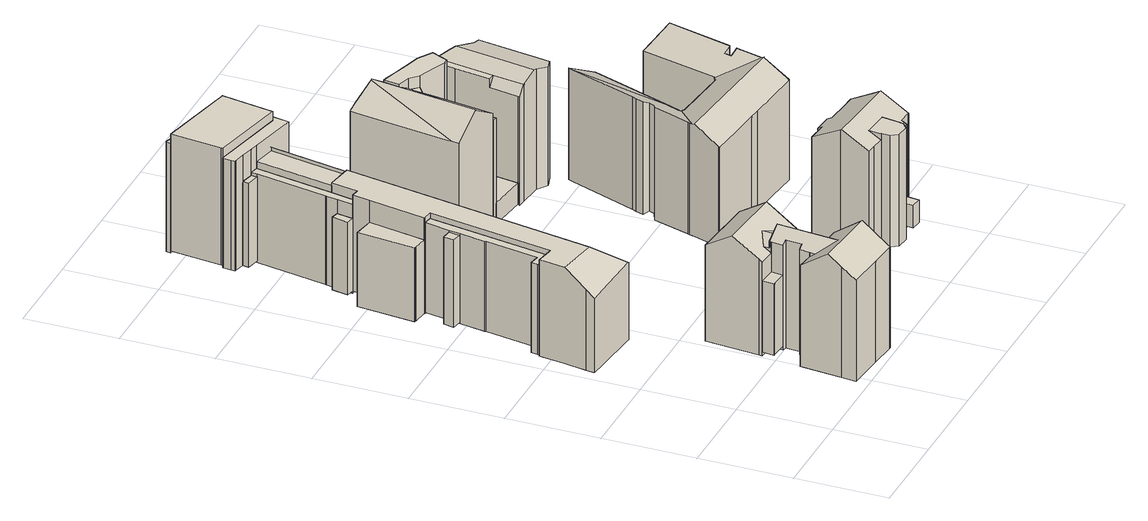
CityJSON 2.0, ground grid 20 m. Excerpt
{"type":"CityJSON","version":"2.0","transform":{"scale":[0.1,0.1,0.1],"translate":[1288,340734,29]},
"CityObjects":{
"building1":{"type":"Building","children":["building1-1","building1-2"]},
"building1-1":{"type":"BuildingPart","attributes":{"measuredHeight":26.81,"roofType":"SATTELDACH","HoeheDach":"58","NiedrigsteTraufeDesGebaeudes":"52","Blattnummer":"102081","HoeheGrund":"31"},"parents":["building1"],"geometry":[{"type":"Solid","lod":"2","boundaries":[[[[0,1,2,3,4,5,6,7,8]],[[5,4,9,10,11,12,13,14,15,16,17,6]],[[18,19,20,21,22,23,24,25,26,27,28,29,30,31]],[[28,27,26,32,33,34,35,29]],[[13,36,37,38,39,40,41,42,43,14]],[[44,21,20,45]],[[12,11,46,47,48,49,50,51,52,53,54,55,36,13]],[[56,57,22,21,44]],[[58,8,7,59]],[[60,3,2,61]],[[61,2,1,62]],[[62,1,0,63]],[[63,0,8,58]],[[64,17,16,65]],[[66,31,30,67]],[[68,35,34,69]],[[69,34,33,70]],[[70,33,32,71]],[[14,43,15]],[[72,43,42,73]],[[73,42,41,74]],[[74,41,40,75]],[[75,40,39,76]],[[76,39,38,77]],[[78,52,51,79]],[[79,51,50,80]],[[80,50,49,81]],[[81,49,48,82]],[[82,48,47,83]],[[10,46,11]],[[84,85,86,78,79,80,81,82,83,87,88,89,60,61,62,63,58,59,90,64,65,72,73,74,75,76,77,66,67,91,68,69,70,71]],[[36,55,54,57,56,44,45,37]],[[24,23,22,57,54,53]],[[38,37,45,20,19,18]],[[77,38,18,31,66]],[[86,85,25,24,53,52,78]],[[25,85,84,71,32,26]],[[30,29,35,68,91,67]],[[46,10,9,88,87,83,47]],[[15,43,72,65,16]],[[3,60,89,88,9,4]],[[7,6,17,64,90,59]]]]}]},
"building1-2":{"type":"BuildingPart","attributes":{"measuredHeight":15.92,"roofType":"FLACHDACH","HoeheDach":"48","NiedrigsteTraufeDesGebaeudes":"48","Blattnummer":"102081","HoeheGrund":"32"},"parents":["building1"],"geometry":[{"type":"Solid","lod":"2","boundaries":[[[[92,93,94,95,96]],[[97,98,99,100,101]],[[101,100,93,92]],[[100,99,94,93]],[[99,98,95,94]],[[98,97,96,95]],[[97,101,92,96]]]]}]},
"building2":{"type":"Building","children":["building2-1","building2-2","building2-3","building2-4","building2-5","building2-6","building2-7","building2-8","building2-9","building2-10"]},
"building2-1":{"type":"BuildingPart","attributes":{"measuredHeight":16.16,"roofType":"FLACHDACH","HoeheDach":"47","NiedrigsteTraufeDesGebaeudes":"47","Blattnummer":"102081","HoeheGrund":"31"},"parents":["building2"],"geometry":[{"type":"Solid","lod":"2","boundaries":[[[[102,103,104,105]],[[106,107,108,109]],[[109,108,103,102]],[[108,107,104,103]],[[107,106,105,104]],[[106,109,102,105]]]]}]},
"building2-2":{"type":"BuildingPart","attributes":{"measuredHeight":18.77,"roofType":"FLACHDACH","HoeheDach":"50","NiedrigsteTraufeDesGebaeudes":"50","Blattnummer":"102081","HoeheGrund":"31"},"parents":["building2"],"geometry":[{"type":"Solid","lod":"2","boundaries":[[[[110,111,112,113]],[[114,115,116,117]],[[117,116,111,110]],[[116,115,112,111]],[[115,114,113,112]],[[114,117,110,113]]]]}]},
"building2-3":{"type":"BuildingPart","attributes":{"measuredHeight":19.85,"roofType":"FLACHDACH","HoeheDach":"50","NiedrigsteTraufeDesGebaeudes":"50","Blattnummer":"102081","HoeheGrund":"30"},"parents":["building2"],"geometry":[{"type":"Solid","lod":"2","boundaries":[[[[118,119,120,121,122,123,124,125,126]],[[127,128,129,130,131,132,133,134,135]],[[135,134,119,118]],[[134,133,120,119]],[[133,132,121,120]],[[132,131,122,121]],[[131,130,123,122]],[[130,129,124,123]],[[129,128,125,124]],[[128,127,126,125]],[[127,135,118,126]]]]}]},
"building2-4":{"type":"BuildingPart","attributes":{"measuredHeight":16.5,"roofType":"FLACHDACH","HoeheDach":"48","NiedrigsteTraufeDesGebaeudes":"48","Blattnummer":"102081","HoeheGrund":"31"},"parents":["building2"],"geometry":[{"type":"Solid","lod":"2","boundaries":[[[[136,137,138,139,140,141]],[[142,143,144,145,146,147]],[[147,146,137,136]],[[146,145,138,137]],[[145,144,139,138]],[[144,143,140,139]],[[143,142,141,140]],[[142,147,136,141]]]]}]},
"building2-5":{"type":"BuildingPart","attributes":{"measuredHeight":24.49,"roofType":"FLACHDACH","HoeheDach":"55","NiedrigsteTraufeDesGebaeudes":"55","Blattnummer":"102081","HoeheGrund":"31"},"parents":["building2"],"geometry":[{"type":"Solid","lod":"2","boundaries":[[[[112,148,149,150,151,152,153,154,155,156,157,158,159,160,161,162,163,164,165,166,167,168,169,113]],[[170,171,172,173,174,175,176,177,178,179,180,181,182,183,184,185,186,187,188,189,190,191,192,193]],[[193,192,148,112]],[[192,191,149,148]],[[191,190,150,149]],[[190,189,151,150]],[[189,188,152,151]],[[188,187,153,152]],[[187,186,154,153]],[[186,185,155,154]],[[185,184,156,155]],[[184,183,157,156]],[[183,182,158,157]],[[182,181,159,158]],[[181,180,160,159]],[[180,179,161,160]],[[179,178,162,161]],[[178,177,163,162]],[[177,176,164,163]],[[176,175,165,164]],[[175,174,166,165]],[[174,173,167,166]],[[173,172,168,167]],[[172,171,169,168]],[[171,170,113,169]],[[170,193,112,113]]]]}]},
"building2-6":{"type":"BuildingPart","attributes":{"measuredHeight":20.07,"roofType":"FLACHDACH","HoeheDach":"51","NiedrigsteTraufeDesGebaeudes":"51","Blattnummer":"102081","HoeheGrund":"31"},"parents":["building2"],"geometry":[{"type":"Solid","lod":"2","boundaries":[[[[194,195,196,197,198,199,200,201,202,203,204]],[[205,206,207,208,209,210,211,212,213,214,215]],[[215,214,195,194]],[[214,213,196,195]],[[213,212,197,196]],[[212,211,198,197]],[[211,210,199,198]],[[210,209,200,199]],[[209,208,201,200]],[[208,207,202,201]],[[207,206,203,202]],[[206,205,204,203]],[[205,215,194,204]]]]}]},
"building2-7":{"type":"BuildingPart","attributes":{"measuredHeight":21.5,"roofType":"FLACHDACH","HoeheDach":"52","NiedrigsteTraufeDesGebaeudes":"48","Blattnummer":"102081","HoeheGrund":"31"},"parents":["building2"],"geometry":[{"type":"Solid","lod":"2","boundaries":[[[[216,217,218,219,220,221,222,223,224,225,226,227,228,229,230,231,232,233,234,235,236,237]],[[238,239,240,241]],[[241,240,242,243]],[[243,242,244,245]],[[245,244,246,247]],[[247,246,248,103]],[[103,248,249,250]],[[250,249,251,252]],[[253,235,234,254]],[[255,231,230,256]],[[256,230,229,257]],[[257,229,228,258]],[[259,222,221,260]],[[260,221,220,261]],[[261,220,219,262]],[[262,219,218,263]],[[263,218,217,264]],[[254,265,266,255,256,257,258,267,268,269,270,271,259,260,261,262,263,264,272,273,274,275,276,277,278,279,238,241,243,245,247,103,250,252,280,253]],[[281,282,283,284,279,278,277,276]],[[273,272,264,217,216,285,286,274]],[[255,266,265,254,234,233,232,231]],[[269,268,267,258,228,227,226,225]],[[259,271,270,269,225,224,223,222]],[[236,235,253,280,252,251]],[[239,238,279,284]],[[286,287,281,276,275,274]],[[237,236,251,249,248,246,244,242,240,239,284,283,282]],[[285,216,237,282,281,287,286]]]]}]},
"building2-8":{"type":"BuildingPart","attributes":{"measuredHeight":22.26,"roofType":"PULTDACH","HoeheDach":"53","NiedrigsteTraufeDesGebaeudes":"46","Blattnummer":"102081","HoeheGrund":"30"},"parents":["building2"],"geometry":[{"type":"Solid","lod":"2","boundaries":[[[[288,289,290,291]],[[292,293,294,295]],[[290,289,123,124]],[[294,293,288,291]],[[292,295,296,297]],[[298,299,300,301]],[[302,303,304,305,301,300,124,123,306]],[[293,292,297,307,306,123,289,288]],[[295,294,291,290,124,300,299,296]],[[304,303,302,306,307,308]],[[301,305,304,308,298]],[[307,297,296,299,298,308]]]]}]},
"building2-9":{"type":"BuildingPart","attributes":{"measuredHeight":26.12,"roofType":"FLACHDACH","HoeheDach":"58","NiedrigsteTraufeDesGebaeudes":"58","Blattnummer":"102081","HoeheGrund":"31"},"parents":["building2"],"geometry":[{"type":"Solid","lod":"2","boundaries":[[[[309,310,311,312]],[[312,311,313,314]],[[315,316,310,309]],[[315,317,318,319,320,316]],[[321,319,318,322,314,313]],[[317,315,309,312,314,322,318]],[[316,320,319,321,313,311,310]]]]}]},
"building2-10":{"type":"BuildingPart","attributes":{"measuredHeight":19.51,"roofType":"FLACHDACH","HoeheDach":"51","NiedrigsteTraufeDesGebaeudes":"51","Blattnummer":"102081","HoeheGrund":"31"},"parents":["building2"],"geometry":[{"type":"Solid","lod":"2","boundaries":[[[[323,324,325,326]],[[327,328,329,330]],[[330,329,324,323]],[[329,328,325,324]],[[328,327,326,325]],[[327,330,323,326]]]]}]},
"building3":{"type":"Building","children":["building3-1","building3-2"]},
"building3-1":{"type":"BuildingPart","attributes":{"measuredHeight":4.94,"roofType":"FLACHDACH","HoeheDach":"37","NiedrigsteTraufeDesGebaeudes":"37","Blattnummer":"102081","HoeheGrund":"32"},"parents":["building3"],"geometry":[{"type":"Solid","lod":"2","boundaries":[[[[331,332,333,334]],[[335,336,337,338]],[[338,337,332,331]],[[337,336,333,332]],[[336,335,334,333]],[[335,338,331,334]]]]}]},
"building3-2":{"type":"BuildingPart","attributes":{"measuredHeight":26.69,"roofType":"SATTELDACH","HoeheDach":"57","NiedrigsteTraufeDesGebaeudes":"53","Blattnummer":"102081","HoeheGrund":"30"},"parents":["building3"],"geometry":[{"type":"Solid","lod":"2","boundaries":[[[[339,340,341,342,343,344,345,346,347,348,349,350,351,352,353]],[[354,355,356,357]],[[358,352,351,359]],[[359,351,350,360]],[[360,350,349,361]],[[361,349,348,362]],[[362,348,347,363]],[[363,347,346,364]],[[364,346,345,365]],[[365,345,344,366]],[[366,344,343,367]],[[367,343,342,368]],[[369,370,371]],[[372,373,374]],[[375,376,377,378]],[[378,377,379,380]],[[380,379,381,382]],[[383,384,385,386]],[[386,385,387,388]],[[388,387,389,390]],[[390,389,391,392]],[[368,393,394,383,386,388,390,392,395,396,375,378,380,382,397,398,399,354,357,400,358,359,360,361,362,363,364,365,366,367]],[[355,369,371,372,374,391,389,387,385,384,401,341,340,339,353,356]],[[401,384,383,394,393,368,342,341]],[[381,402,403,398,397,382]],[[375,396,404,376]],[[395,392,391,374,373,404,396]],[[399,398,403,370,369,355,354]],[[356,353,352,358,400,357]],[[403,402,381,379,377,376,404,373,372,371,370]]]]}]},
"building4":{"type":"Building","children":["building4-1","building4-2","building4-3","building4-4","building4-5","building4-6","building4-7","building4-8"]},
"building4-1":{"type":"BuildingPart","attributes":{"measuredHeight":4.7,"roofType":"FLACHDACH","HoeheDach":"35","NiedrigsteTraufeDesGebaeudes":"35","Blattnummer":"102081","HoeheGrund":"30"},"parents":["building4"],"geometry":[{"type":"Solid","lod":"2","boundaries":[[[[405,406,407,408]],[[409,410,411,412]],[[412,411,406,405]],[[411,410,407,406]],[[410,409,408,407]],[[409,412,405,408]]]]}]},
"building4-2":{"type":"BuildingPart","attributes":{"measuredHeight":7.41,"roofType":"FLACHDACH","HoeheDach":"37","NiedrigsteTraufeDesGebaeudes":"37","Blattnummer":"102081","HoeheGrund":"30"},"parents":["building4"],"geometry":[{"type":"Solid","lod":"2","boundaries":[[[[413,414,415,416]],[[417,418,419,420]],[[420,419,414,413]],[[419,418,415,414]],[[418,417,416,415]],[[417,420,413,416]]]]}]},
"building4-3":{"type":"BuildingPart","attributes":{"measuredHeight":8.06,"roofType":"FLACHDACH","HoeheDach":"38","NiedrigsteTraufeDesGebaeudes":"38","Blattnummer":"102081","HoeheGrund":"30"},"parents":["building4"],"geometry":[{"type":"Solid","lod":"2","boundaries":[[[[421,416,415,422,423,424,425,426]],[[427,428,429,430,431,432,433,434]],[[434,433,416,421]],[[433,432,415,416]],[[432,431,422,415]],[[431,430,423,422]],[[430,429,424,423]],[[429,428,425,424]],[[428,427,426,425]],[[427,434,421,426]]]]}]},
"building4-4":{"type":"BuildingPart","attributes":{"measuredHeight":23.41,"roofType":"FLACHDACH","HoeheDach":"53","NiedrigsteTraufeDesGebaeudes":"53","Blattnummer":"102081","HoeheGrund":"30"},"parents":["building4"],"geometry":[{"type":"Solid","lod":"2","boundaries":[[[[435,436,437,438,439]],[[440,441,442,443,444]],[[444,443,436,435]],[[443,442,437,436]],[[442,441,438,437]],[[441,440,439,438]],[[440,444,435,439]]]]}]},
"building4-5":{"type":"BuildingPart","attributes":{"measuredHeight":27.05,"roofType":"SATTELDACH","HoeheDach":"57","NiedrigsteTraufeDesGebaeudes":"54","Blattnummer":"102081","HoeheGrund":"30"},"parents":["building4"],"geometry":[{"type":"Solid","lod":"2","boundaries":[[[[445,446,447,448,449]],[[446,450,451,452,453,454]],[[455,456,457,458,459,460,461,462,463]],[[464,449,448,465]],[[466,453,452,467]],[[467,452,451,468]],[[446,454,447]],[[469,460,459,470]],[[470,459,458,471]],[[471,458,457,472]],[[472,457,456,473]],[[473,456,455,474]],[[471,472,473,474,475,476,477,464,465,478,466,467,468,479,480,481,469,470]],[[461,460,469,481,480,482]],[[475,474,455,463,483,476]],[[450,482,480,479,468,451]],[[477,476,483,445,449,464]],[[448,447,454,453,466,478,465]],[[483,463,462,461,482,450,446,445]]]]}]},
"building4-6":{"type":"BuildingPart","attributes":{"measuredHeight":29.01,"roofType":"SATTELDACH","HoeheDach":"59","NiedrigsteTraufeDesGebaeudes":"55","Blattnummer":"102081","HoeheGrund":"30"},"parents":["building4"],"geometry":[{"type":"Solid","lod":"2","boundaries":[[[[484,485,486,487,488,489]],[[486,490,491,492,493,494,487]],[[495,496,497,498,485,484]],[[499,500,501,502,496,495]],[[503,491,490,504]],[[505,498,497,506]],[[507,502,501,508]],[[508,501,500,438]],[[438,500,499,437]],[[508,438,437,509,510,511,512,513,514,515,503,504,516,517,505,506,518,507]],[[489,488,487,494,493,492,491,503,515,514,513,512,511,510]],[[486,485,498,505,517,516,504,490]],[[509,437,499,495,484,489,510]],[[496,502,507,518,506,497]]]]}]},
"building4-7":{"type":"BuildingPart","attributes":{"measuredHeight":24.53,"roofType":"FLACHDACH","HoeheDach":"55","NiedrigsteTraufeDesGebaeudes":"55","Blattnummer":"102081","HoeheGrund":"30"},"parents":["building4"],"geometry":[{"type":"Solid","lod":"2","boundaries":[[[[519,520,521]],[[522,523,524]],[[522,521,520,523]],[[523,520,519,524]],[[524,519,521,522]]]]}]},
"building4-8":{"type":"BuildingPart","attributes":{"measuredHeight":27.1,"roofType":"FLACHDACH","HoeheDach":"57","NiedrigsteTraufeDesGebaeudes":"57","Blattnummer":"102081","HoeheGrund":"30"},"parents":["building4"],"geometry":[{"type":"Solid","lod":"2","boundaries":[[[[525,526,527,528]],[[528,527,529,530]],[[530,529,531,532]],[[532,531,533,534]],[[534,533,535,536]],[[536,535,537,538]],[[538,537,539,540]],[[540,539,541,542]],[[543,544,545,546]],[[546,545,526,525]],[[547,548,549,550,544,543]],[[548,551,542,541,552,549]],[[542,551,548,547,543,546,525,528,530,532,534,536,538,540]],[[545,544,550,549,552,541,539,537,535,533,531,529,527,526]]]]}]},
"building5":{"type":"Building","children":["building5-1","building5-2"]},
"building5-1":{"type":"BuildingPart","attributes":{"measuredHeight":10.85,"roofType":"FLACHDACH","HoeheDach":"40","NiedrigsteTraufeDesGebaeudes":"40","Blattnummer":"102081","HoeheGrund":"30"},"parents":["building5"],"geometry":[{"type":"Solid","lod":"2","boundaries":[[[[553,554,555,556,557,558]],[[559,560,561,562,563,564]],[[564,563,554,553]],[[563,562,555,554]],[[562,561,556,555]],[[561,560,557,556]],[[560,559,558,557]],[[559,564,553,558]]]]}]},
"building5-2":{"type":"BuildingPart","attributes":{"measuredHeight":25.24,"roofType":"SATTELDACH","HoeheDach":"55","NiedrigsteTraufeDesGebaeudes":"51","Blattnummer":"102081","HoeheGrund":"29"},"parents":["building5"],"geometry":[{"type":"Solid","lod":"2","boundaries":[[[[565,566,567,568]],[[569,570,571,572]],[[573,574,575,576]],[[576,575,570,569]],[[577,578,579,580]],[[581,582,583,584]],[[584,583,585,586]],[[586,585,587,588]],[[588,587,589,590]],[[590,589,591,592]],[[593,594,595,596]],[[597,598,599,600]],[[601,566,565,602]],[[603,604,605,606]],[[606,605,607,608]],[[608,607,609,610]],[[611,612,613,614]],[[614,613,615,616]],[[616,615,617,618]],[[619,620,621,622]],[[622,621,623,624]],[[624,623,625,626]],[[626,625,627,628]],[[628,627,629,630]],[[599,631,620,619,632,600]],[[626,628,630,633,611,614,616,618,634,635,603,606,608,610,636,593,596,637,573,576,569,572,638,639,577,580,640,641,581,584,586,588,590,592,642,601,602,643,644,645,646,647,597,600,632,619,622,624]],[[575,574,648,595,594,649,609,607,605,604,650,651,652,653,571,570]],[[652,651,650,654,631,599,598,655,656,657,653]],[[571,653,657,578,577,639,638,572]],[[658,656,655,598,597,647,646,645,644,659]],[[579,660,661,582,581,641,640,580]],[[604,603,635,634,618,617,654,650]],[[611,633,630,629,662,612]],[[636,610,609,649,594,593]],[[644,643,602,565,568,659]],[[591,567,566,601,642,592]],[[637,596,595,648,574,573]],[[654,617,615,613,612,662,629,627,625,623,621,620,631]],[[656,658,659,568,567,591,589,587,585,583,582,661,660,579,578,657]]]]}]}
},
"vertices":[
[249,11,243],[307,6,243],[309,6,243],[310,13,248],[315,66,286],[259,71,286],[173,79,286],[170,50,265],[167,19,243],[322,127,242],[282,130,242],[281,118,252],[268,107,260],[245,88,275],[216,124,252],[218,136,242],[181,140,243],[179,140,243],[226,219,227],[226,223,230],[227,236,238],[261,253,251],[292,230,238],[290,217,230],[290,213,228],[330,209,228],[336,273,269],[309,276,269],[256,281,269],[193,287,269],[188,229,232],[187,222,227],[342,332,232],[221,343,232],[205,345,232],[199,345,232],[258,220,275],[226,223,252],[226,219,252],[223,193,252],[233,192,259],[230,157,259],[220,158,252],[218,136,252],[258,220,251],[226,223,238],[282,130,252],[280,131,253],[282,153,253],[272,154,260],[276,188,260],[286,187,253],[288,213,253],[290,213,252],[290,217,252],[279,218,260],[279,218,243],[290,217,238],[167,19,18],[170,50,18],[310,13,18],[309,6,18],[307,6,18],[249,11,18],[179,140,18],[181,140,18],[187,222,18],[188,229,18],[199,345,18],[205,345,18],[221,343,18],[342,332,18],[218,136,18],[220,158,18],[230,157,18],[233,192,18],[223,193,18],[226,219,18],[288,213,18],[286,187,18],[276,188,18],[272,154,18],[282,153,18],[280,131,18],[336,273,18],[330,209,18],[290,213,18],[282,130,18],[322,127,18],[315,66,18],[173,79,18],[193,287,18],
[223,193,27],[187,196,27],[184,196,27],[187,222,27],[226,219,27],[226,219,186],[187,222,186],[184,196,186],[187,196,186],[223,193,186],
[120,1078,20],[114,1043,20],[97,1046,20],[104,1081,20],[104,1081,182],[97,1046,182],[114,1043,182],[120,1078,182],
[152,1257,19],[123,1263,19],[126,1276,19],[154,1270,19],[154,1270,206],[126,1276,206],[123,1263,206],[152,1257,206],
[120,1078,15],[124,1101,15],[125,1104,15],[152,1257,15],[154,1270,15],[171,1266,15],[141,1098,15],[130,1040,15],[114,1043,15],[114,1043,213],[130,1040,213],[141,1098,213],[171,1266,213],[154,1270,213],[152,1257,213],[125,1104,213],[124,1101,213],[120,1078,213],
[85,883,21],[54,887,21],[52,888,21],[50,888,21],[62,1012,21],[107,1005,21],[107,1005,186],[62,1012,186],[50,888,186],[52,888,186],[54,887,186],[85,883,186],
[102,1281,19],[100,1281,19],[101,1290,19],[103,1306,19],[103,1309,19],[270,1273,19],[289,1385,19],[117,1422,19],[118,1432,19],[120,1432,19],[120,1433,19],[124,1432,19],[124,1431,19],[145,1426,19],[303,1392,19],[302,1389,19],[302,1386,19],[301,1383,19],[301,1381,19],[284,1280,19],[278,1243,19],[171,1266,19],[154,1270,264],[171,1266,264],[278,1243,264],[284,1280,264],[301,1381,264],[301,1383,264],[302,1386,264],[302,1389,264],[303,1392,264],[145,1426,264],[124,1431,264],[124,1432,264],[120,1433,264],[120,1432,264],[118,1432,264],[117,1422,264],[289,1385,264],[270,1273,264],[103,1309,264],[103,1306,264],[101,1290,264],[100,1281,264],[102,1281,264],[126,1276,264],
[75,805,22],[79,828,22],[88,882,22],[106,879,22],[62,611,22],[22,618,22],[23,621,22],[25,636,22],[47,632,22],[66,746,22],[66,749,22],[66,749,223],[66,746,223],[47,632,223],[25,636,223],[23,621,223],[22,618,223],[62,611,223],[106,879,223],[88,882,223],[79,828,223],[75,805,223],
[143,482,193],[144,482,193],[149,486,189],[160,551,189],[162,564,189],[164,572,189],[163,572,190],[176,648,190],[181,677,190],[185,700,190],[194,757,190],[198,778,190],[207,832,190],[211,857,190],[216,886,190],[229,961,190],[234,989,190],[239,1018,190],[244,1050,190],[250,1080,190],[197,1089,235],[103,546,235],[62,611,20],[62,611,235],[106,879,235],[106,879,20],[88,882,235],[88,882,20],[85,883,235],[85,883,20],[107,1005,235],[107,1005,20],[114,1043,235],[130,1040,235],[130,1040,20],[141,1098,235],[141,1098,20],[250,1080,20],[244,1050,20],[229,961,20],[216,886,20],[211,857,20],[207,832,20],[163,572,20],[164,572,20],[162,564,20],[160,551,20],[149,486,20],[144,482,20],[239,1018,20],[234,989,20],[198,778,20],[194,757,20],[185,700,20],[181,677,20],[176,648,20],[143,482,20],[37,492,20],[4,495,20],[4,498,20],[6,514,20],[14,562,20],[21,608,20],[22,618,20],[197,1089,20],[6,514,199],[14,562,235],[21,608,235],[22,618,235],[37,492,187],[4,495,185],[4,498,187],
[219,1256,229],[171,1266,229],[141,1098,229],[189,1090,229],[261,1247,203],[219,1256,237],[189,1090,237],[231,1083,203],[231,1083,195],[261,1247,194],[250,1081,174],[250,1080,174],[250,1080,15],[250,1081,15],[267,1183,15],[265,1170,15],[258,1128,15],[254,1103,15],[278,1243,15],[278,1243,175],[258,1128,174],
[103,1309,24],[103,1309,285],[104,1312,285],[104,1312,24],[117,1422,285],[117,1422,24],[270,1273,24],[270,1273,285],[284,1358,24],[289,1385,24],[289,1385,285],[284,1358,285],[288,1385,285],[288,1385,24],
[75,805,24],[54,809,24],[58,831,24],[79,828,24],[79,828,219],[58,831,219],[54,809,219],[75,805,219],
[755,153,29],[752,126,29],[729,129,29],[731,156,29],[731,156,79],[729,129,79],[752,126,79],[755,153,79],
[680,233,278],[737,228,278],[794,223,278],[803,288,241],[803,289,241],[796,290,241],[778,291,241],[724,296,241],[725,306,235],[695,309,235],[685,310,235],[684,300,241],[641,304,241],[632,242,276],[632,238,278],[641,176,11],[641,176,247],[623,178,247],[623,178,11],[632,242,11],[641,304,11],[684,300,11],[685,310,11],[695,309,11],[725,306,11],[724,296,11],[778,291,11],[796,290,11],[803,289,11],[803,288,11],[672,173,247],[672,173,260],[675,200,260],[732,195,260],[727,156,260],[727,156,240],[725,149,11],[725,149,260],[711,137,260],[711,137,11],[684,140,260],[684,140,11],[673,154,260],[673,154,11],[786,162,11],[786,162,246],[784,163,246],[784,163,11],[757,165,246],[757,165,11],[755,153,240],[755,153,11],[731,156,240],[731,156,11],[794,223,11],[787,169,11],[727,156,11],[726,156,11],[673,160,11],[674,173,11],[672,173,11],[632,238,11],[787,169,250],[673,160,260],[674,173,260],[726,156,260],
[471,891,9],[493,1032,9],[578,1020,9],[556,880,9],[556,880,56],[578,1020,56],[493,1032,56],[471,891,56],
[711,897,11],[679,902,11],[697,1019,11],[745,989,11],[745,989,85],[697,1019,85],[679,902,85],[711,897,85],
[772,1060,11],[679,1021,11],[693,1083,11],[695,1092,11],[743,1072,11],[757,1066,11],[757,1066,92],[743,1072,92],[695,1092,92],[693,1083,92],[679,1021,92],[697,1019,92],[745,989,92],[772,1060,92],
[471,891,11],[461,892,11],[462,894,11],[483,1033,11],[493,1032,11],[493,1032,245],[483,1033,245],[462,894,245],[461,892,245],[471,891,245],
[571,874,269],[581,942,269],[566,943,250],[556,880,250],[555,876,250],[601,1069,269],[595,1073,269],[580,1038,269],[578,1020,269],[566,943,269],[622,869,277],[645,854,273],[673,862,268],[679,902,268],[697,1019,268],[679,1021,271],[641,1044,279],[625,938,279],[614,870,279],[555,876,8],[556,880,8],[578,1020,8],[580,1038,8],[595,1073,8],[679,1021,8],[697,1019,8],[679,902,8],[673,862,8],[645,854,8],[622,869,8],[614,870,8],[573,874,8],[571,874,8],[566,943,8],[601,1069,8],[631,1051,8],[641,1044,8],[631,1051,276],[573,874,269],
[395,902,302],[428,1132,302],[427,1132,301],[333,926,261],[332,918,261],[330,910,261],[383,1146,273],[365,1151,261],[364,1141,261],[361,1123,261],[334,938,261],[395,902,301],[480,1081,265],[459,1087,278],[464,1121,278],[462,894,260],[483,1033,259],[485,1049,259],[487,1079,260],[365,1151,11],[383,1146,11],[464,1121,11],[459,1087,11],[487,1079,11],[485,1049,11],[395,902,11],[330,910,11],[332,918,11],[333,926,11],[334,938,11],[361,1123,11],[364,1141,11],[427,1132,11],[428,1132,11],[480,1081,11],
[503,1063,258],[487,1079,258],[485,1049,258],[485,1049,13],[487,1079,13],[503,1063,13],
[459,1087,12],[459,1087,283],[464,1121,283],[464,1121,12],[472,1119,283],[472,1119,12],[497,1112,283],[497,1112,12],[526,1103,283],[526,1103,12],[540,1099,283],[540,1099,12],[565,1092,283],[565,1092,12],[595,1073,283],[595,1073,12],[580,1038,283],[580,1038,12],[503,1063,12],[503,1063,283],[487,1079,283],[487,1079,12],[545,1046,12],[568,1037,12],[568,1037,283],[545,1046,283],[574,1037,12],[574,1037,283],
[745,797,6],[855,742,6],[814,578,6],[801,569,6],[675,582,6],[668,592,6],[668,592,114],[675,582,114],[801,569,114],[814,578,114],[855,742,114],[745,797,114],
[745,797,219],[685,827,255],[681,817,255],[676,613,222],[558,463,5],[558,463,228],[558,464,228],[558,464,5],[559,462,5],[559,462,227],[559,463,228],[559,463,5],[581,534,5],[581,534,254],[582,537,254],[582,537,5],[606,616,5],[606,616,256],[628,626,247],[628,626,5],[633,639,247],[633,639,5],[617,645,256],[617,645,5],[623,662,256],[623,662,5],[627,671,256],[627,671,5],[713,447,5],[713,447,227],[691,449,227],[691,449,5],[675,582,5],[675,582,222],[801,569,222],[801,569,5],[685,827,5],[745,797,5],[860,493,5],[860,493,257],[846,435,228],[846,435,5],[845,435,228],[845,435,5],[844,434,227],[844,434,5],[860,561,5],[860,561,245],[874,557,253],[874,557,5],[877,557,255],[877,557,5],[873,544,255],[873,544,5],[814,578,5],[814,578,219],[855,742,219],[855,742,5],[916,712,255],[916,712,5],[880,572,255],[880,572,5],[878,572,253],[878,572,5],[864,576,245],[864,576,5],[812,577,218],[812,577,5],[863,572,5],[862,498,5],[861,493,5],[777,441,5],[628,455,5],[577,521,5],[578,526,5],[598,591,5],[600,597,5],[681,817,5],[676,613,5],[668,592,5],[669,591,5],[671,588,5],[673,584,5],[628,455,227],[777,441,227],[861,493,257],[792,500,257],[648,514,257],[577,521,257],[862,498,255],[673,584,221],[671,588,219],[578,526,254],[669,591,221],[668,592,222],[598,591,256],[600,597,256],[863,572,245]
]}
